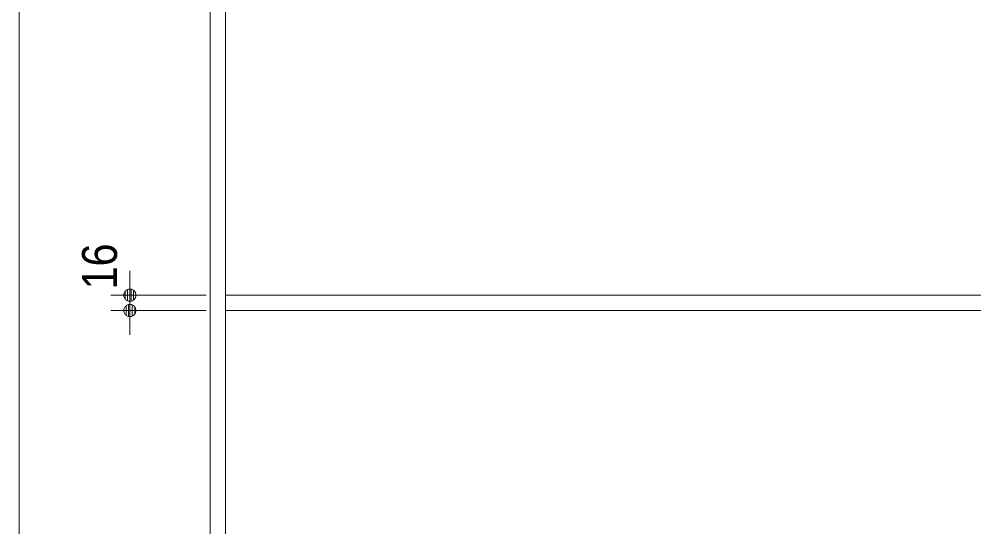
# Model space of a CAD drawing. Units: millimetres, scale not verified. Extents: x -6062 to 6062, y -3045 to 3045.
# Drawn here: x -5788 to -4788, y -702 to -171 of the extents above; entities that cross this region are included whole.
import ezdxf
from ezdxf.enums import TextEntityAlignment as Align

# ---------------------------------------------------------------- set-up
doc = ezdxf.new("R2010")
doc.units = ezdxf.units.MM
doc.header["$LTSCALE"] = 20
for name, color, linetype, lineweight in [('0-1_0', 7, 'Continuous', 9), ('0-3_3一般', 7, 'Continuous', 9), ('0-4_1図面枠', 7, 'Continuous', 9), ('0-5_2寸法-2', 7, 'Continuous', 9)]:
    doc.layers.add(name, color=color, linetype=linetype, lineweight=lineweight)
doc.styles.add('ＭＳ Ｐゴシック', font='')
doc.styles.get('ＭＳ Ｐゴシック').set_extended_font_data('MS PGothic')

# ---------------------------------------------------------------- blocks, each defined once
blk = doc.blocks.new('グループ-134')
at = {"layer": '0-3_3一般'}
for p, q in [((-76000, 6100), (-76000, -39740)), ((-75680, 6050), (-75680, -39740)), ((-75680, -9200), (-52320, -9200)), ((-75680, -9520), (-52320, -9520))]:
    blk.add_line(p, q, dxfattribs=at)
blk = doc.blocks.new('グループ-135')
at = {"layer": '0-3_3一般'}
blk.add_line((-76000, 7000), (-76000, -40000), dxfattribs=at)
blk = doc.blocks.new('グループ-136')
at = {"layer": '0-3_3一般'}
for name in ['グループ-135', 'グループ-134']:
    blk.add_blockref(name, (0, 0), dxfattribs=at)
blk = doc.blocks.new('_Dot')
at = {"layer": '0-1_0'}
for p, q in [((-10, 0), (-20, 0)), ((9.78, 2), (-9.78, 2)), ((7.99, 6), (-7.99, 6)), ((9.16, -3.98), (-9.16, -3.98)), ((6, -7.98), (-6, -7.98))]:
    blk.add_line(p, q, dxfattribs=at)
for points in [[(10, 0), (9.92, 1.25), (9.69, 2.49), (9.3, 3.68), (8.76, 4.82), (8.09, 5.88), (7.29, 6.85), (6.37, 7.71), (5.36, 8.44), (4.26, 9.05), (3.09, 9.51), (1.87, 9.82), (0.63, 9.98), (-0.63, 9.98), (-1.87, 9.82), (-3.09, 9.51), (-4.26, 9.05), (-5.36, 8.44), (-6.37, 7.71), (-7.29, 6.85), (-8.09, 5.88), (-8.76, 4.82), (-9.3, 3.68), (-9.69, 2.49), (-9.92, 1.25), (-10, 0), (0, 0)], [(-10, 0), (-9.92, -1.25), (-9.69, -2.49), (-9.3, -3.68), (-8.76, -4.82), (-8.09, -5.88), (-7.29, -6.85), (-6.37, -7.71), (-5.36, -8.44), (-4.26, -9.05), (-3.09, -9.51), (-1.87, -9.82), (-0.63, -9.98), (0.63, -9.98), (1.87, -9.82), (3.09, -9.51), (4.26, -9.05), (5.36, -8.44), (6.37, -7.71), (7.29, -6.85), (8.09, -5.88), (8.76, -4.82), (9.3, -3.68), (9.69, -2.49), (9.92, -1.25), (10, 0), (0, 0)]]:
    blk.add_lwpolyline(points, close=True, dxfattribs=at)
blk = doc.blocks.new('グループ-142')
at = {"layer": '0-4_1図面枠'}
blk.add_lwpolyline([(-80000, 55400), (80000, 55400), (80000, -55400), (-80000, -55400)], close=True, dxfattribs=at)
blk = doc.blocks.new('図面枠')
at = {"layer": '0-4_1図面枠'}
blk.add_blockref('グループ-142', (0, 0), dxfattribs=at)

msp = doc.modelspace()

# ---------------------------------------------------------------- linework, layer by layer
at = {"layer": '0-5_2寸法-2'}
for p, q in [((-5671.5, -447.29), (-5671.5, -434.58)), ((-5591.5, -460), (-5691.5, -460)), ((-5671.5, -476), (-5671.5, -460)), ((-5591.5, -476), (-5691.5, -476)), ((-5671.5, -488.71), (-5671.5, -501.42))]:
    msp.add_line(p, q, dxfattribs=at)

# ---------------------------------------------------------------- block references
at = {"layer": '0-3_3一般', "xscale": 0.05, "yscale": 0.05}
msp.add_blockref('グループ-136', (-1787.5, 0), dxfattribs=at)
at = {"layer": '0-4_1図面枠', "xscale": 0.05, "yscale": 0.05}
msp.add_blockref('図面枠', (-1787.5, 0), dxfattribs=at)
at = {"layer": '0-5_2寸法-2', "xscale": 0.6356201, "yscale": 0.6356201}
for p, rotation in [((-5671.5, -460), 270), ((-5671.5, -476), 90)]:
    msp.add_blockref('_Dot', p, dxfattribs=dict(at, rotation=rotation))

# ---------------------------------------------------------------- texts
at = {"layer": '0-5_2寸法-2', "style": 'ＭＳ Ｐゴシック', "width": 0.9}
msp.add_text('16', height=36.66, rotation=90, dxfattribs=at).set_placement((-5673.98, -453.9), align=Align.BOTTOM_LEFT)

doc.saveas('drawing.dxf')
